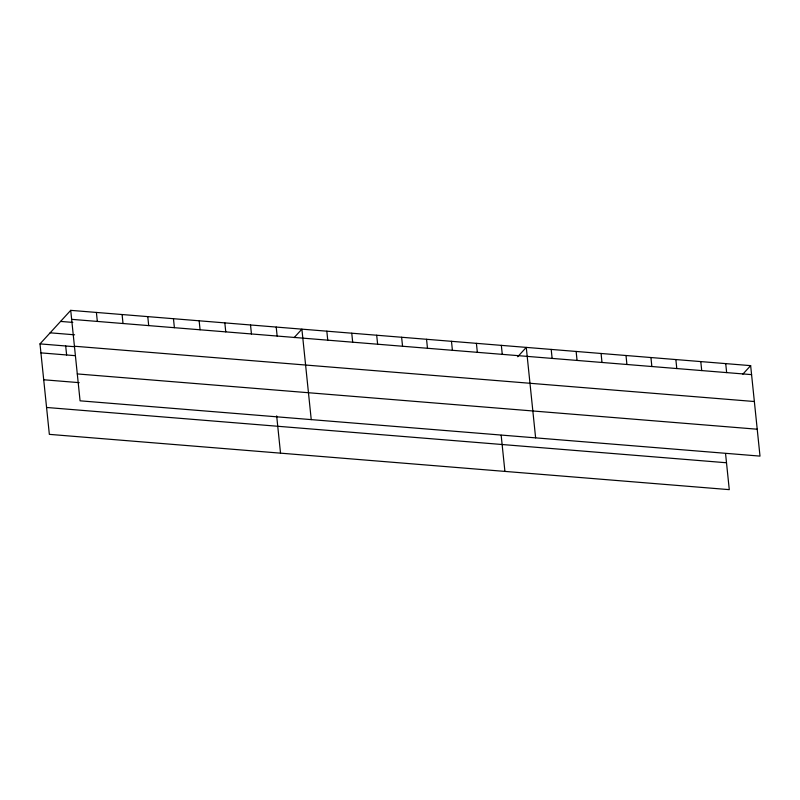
<?xml version="1.0" encoding="UTF-8"?>
<svg xmlns="http://www.w3.org/2000/svg" width="800" height="800" viewBox="0 0 800 800"><rect width="100%" height="100%" fill="white"/><g stroke="black" fill="none" stroke-linecap="round" stroke-linejoin="round"><path stroke-width="1.2" d="M725.55 453.53L729.28 489.65L49.35 434.36L40 343.89L70.72 310.35L750.65 365.64L760 456.11L80.07 400.82L70.72 310.35M294.1 337.66L301.89 329.15L311.24 419.62M517.7 356.76L526.27 347.39L535.62 437.86M742.85 374.15L750.65 365.64M71.65 319.34L751.58 374.63M60.58 321.42L72.81 322.41M50.14 332.82L74.6 334.81M74.42 346.23L754.36 401.52M40 343.89L74.25 346.68M40.93 352.88L75.18 355.67M77.29 373.93L757.22 429.22M43.71 379.77L79.18 382.65M46.57 407.47L726.5 462.76M725.72 363.61L726.65 372.6M700.79 361.58L701.72 370.57M675.86 359.55L676.79 368.54M650.93 357.53L651.86 366.52M626 355.5L626.92 364.49M601.07 353.47L601.99 362.46M576.13 351.45L577.06 360.44M551.2 349.42L552.13 358.41M501.34 345.36L502.27 354.35M501.17 435.28L504.91 471.41M476.41 343.34L477.34 352.33M451.48 341.31L452.41 350.3M426.55 339.28L427.48 348.27M401.62 337.26L402.55 346.25M376.69 335.23L377.62 344.22M351.76 333.2L352.68 342.19M326.83 331.17L327.75 340.16M276.21 327.06L277.14 336.05M276.67 415.88L280.53 453.16M250.52 324.97L251.45 333.96M224.83 322.88L225.76 331.87M199.15 320.79L200.08 329.78M173.46 318.7L174.39 327.69M147.78 316.61L148.7 325.6M122.09 314.53L123.02 323.52M96.4 312.44L97.33 321.43M65.69 345.98L66.62 354.97"/></g></svg>
